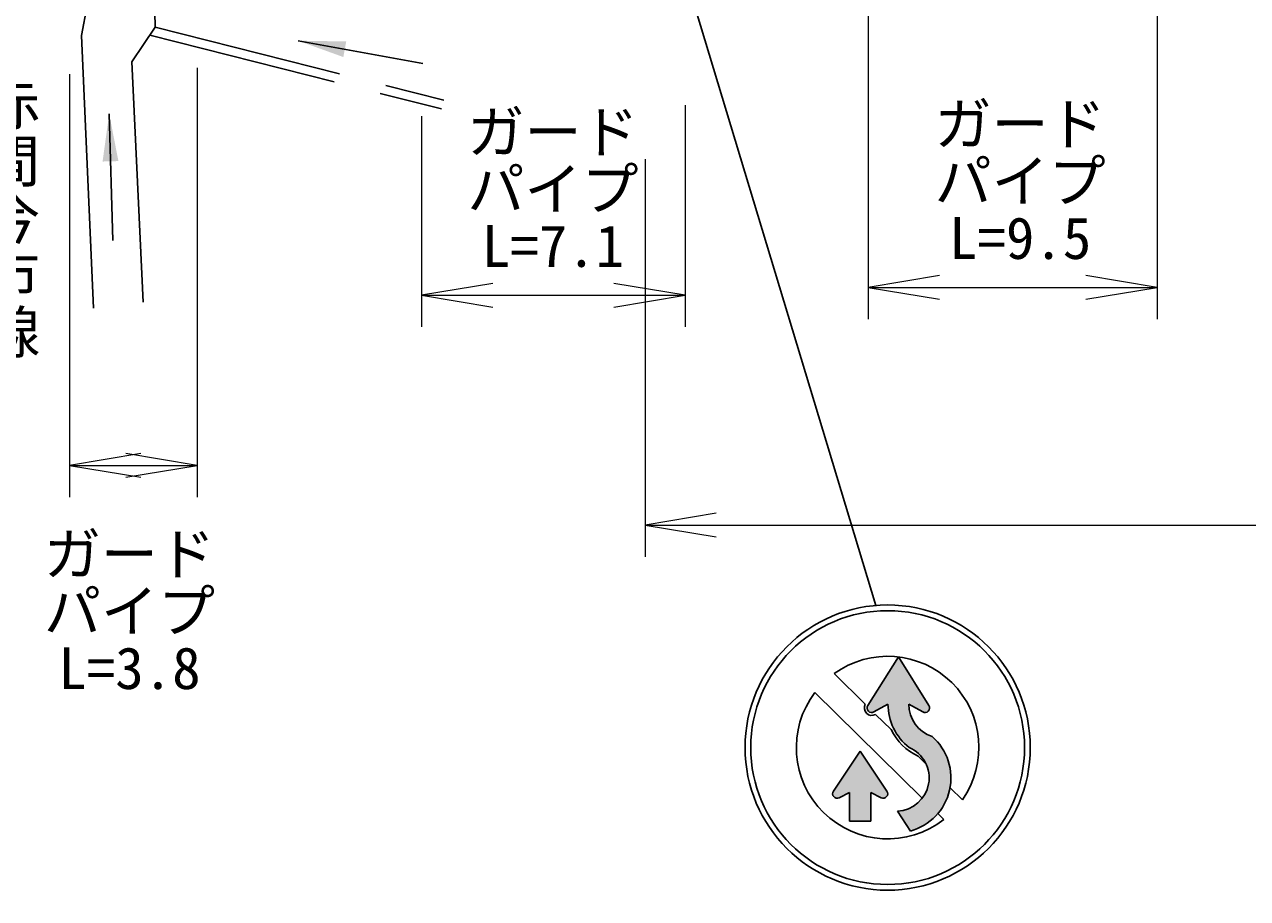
# Model space of a CAD drawing. Units: millimetres, scale not verified. Extents: x -55602354 to 84056675, y -218924267 to 380000.
# Drawn here: x 352990 to 391582, y 222287 to 249868 of the extents above; entities that cross this region are included whole.
import ezdxf
from ezdxf.enums import TextEntityAlignment as Align

# ---------------------------------------------------------------- set-up
doc = ezdxf.new("R2010")
doc.units = ezdxf.units.MM
doc.header["$LTSCALE"] = 1000
doc.linetypes.add('DASHED', pattern=[7.5, 6, -1.5])
for name, color, linetype, lineweight in [('M-BGD', 7, 'Continuous', 25), ('M-BGD-EXST', 7, 'Continuous', 25), ('M-STR-HTXT', 7, 'Continuous', 13), ('M-STR-STR1', 1, 'Continuous', 25), ('M-STR-STRC', 7, 'Continuous', 25)]:
    doc.layers.add(name, color=color, linetype=linetype, lineweight=lineweight)
doc.layers.add('M-BMK-HTXT', color=7, linetype='Continuous')
doc.styles.add('@ＭＳ ゴシック', font='')
doc.styles.add('ＭＳ ゴシック', font='')
doc.styles.get('@ＭＳ ゴシック').set_extended_font_data('@MS Gothic')
doc.styles.get('ＭＳ ゴシック').set_extended_font_data('MS Gothic')

# ---------------------------------------------------------------- blocks, each defined once
blk = doc.blocks.new('open_arrow')
at = {"color": 0, "linetype": 'Continuous', "lineweight": -2}
blk.add_lwpolyline([(7.5, 1.25), (0, 0), (7.5, -1.25)], dxfattribs=at)
blk = doc.blocks.new('filled_arrow')
at = {"color": 0, "linetype": 'Continuous', "lineweight": -2}
blk.add_solid([(7.5, 1.25), (0, 0), (7.5, -1.25)], dxfattribs=at)

msp = doc.modelspace()

# ---------------------------------------------------------------- hatches: boundary and pattern name
at = {"layer": 'M-STR-STRC'}
for points in [[(-55594916, -215317041, 1), (-55594610, -215317070, 1), (-55594305, -215317098, 1), (-55580797, -215307366, 0.41421), (-55580889, -215307431, 0.41421), (-55580745, -215307064, 0.41421), (-55580837, -215307129, 0.41421), (-55580692, -215306761, 0.41421), (-55580785, -215306827, 0.41421), (-55566345, -215305448, 1), (-55566384, -215305752, 1), (-55566423, -215306056, 1), (-55597548, -215332337, 0.41421), (-55597635, -215332409, 0.41421), (-55597517, -215332032, 0.41421), (-55597604, -215332103, 0.41421), (-55597486, -215331727, 0.41421), (-55597573, -215331798, 0.41421), (-55585677, -215342470, 0.41421), (-55585743, -215342562, 0.41421), (-55585726, -215342167, 0.41421), (-55585792, -215342259, 0.41421), (-55585774, -215341865, 0.41421), (-55585841, -215341956, 0.41421), (-55571762, -215344566, 1), (-55571732, -215344261, 1), (-55571703, -215343956, 1), (-55559075, -215335789, 1), (-55559380, -215335758, 1), (-55559685, -215335727, 1), (-55555688, -215322973, 1), (-55555727, -215323277, 1), (-55555767, -215323581, 1), (-55393271, -215354691, 1), (-55393233, -215354387, 1), (-55393196, -215354083, 1), (-55410449, -215351682, 1), (-55410411, -215351378, 1), (-55410374, -215351073, 1), (-55407336, -215338454, 1), (-55407557, -215338427, 1), (-55407777, -215338399, 1), (-55271677, -215370690, 1), (-55271982, -215370659, 1), (-55272287, -215370628, 1), (-55266346, -215358322, 1), (-55266377, -215358627, 1), (-55266407, -215358932, 1), (-55289179, -215367259, 1), (-55289140, -215366955, 1), (-55289100, -215366651, 1), (571140, 349427, -0.39598), (571140, 349427), (571140, 348155), (571851, 348154), (573112, 350484, 0.38568), (573112, 350484)], [(380564, 229910), (381526, 228377), (381529, 228372), (381532, 228367), (381534, 228362), (381537, 228357), (381539, 228351), (381541, 228346), (381542, 228341), (381544, 228335), (381545, 228330), (381546, 228324), (381547, 228318), (381548, 228313), (381548, 228307), (381548, 228302), (381548, 228296), (381548, 228290), (381547, 228285), (381547, 228279), (381546, 228273), (381545, 228268), (381543, 228262), (381542, 228257), (381540, 228252), (381538, 228246), (381536, 228241), (381533, 228236), (381531, 228231), (381528, 228226), (381525, 228221), (381522, 228217), (381518, 228212), (381515, 228208), (381511, 228203), (381507, 228199), (381503, 228195), (381499, 228192), (381494, 228188), (381490, 228184), (381485, 228181), (381481, 228178), (381476, 228175), (381471, 228172), (381466, 228170), (381461, 228168), (381455, 228165), (381450, 228164), (381445, 228162), (381439, 228160), (381434, 228159), (381428, 228158), (381423, 228157), (381417, 228157), (381411, 228156), (381406, 228156), (381400, 228156), (381394, 228156), (381389, 228157), (381383, 228158), (381378, 228159), (381372, 228160), (381367, 228161), (381361, 228163), (381356, 228164), (381350, 228166), (381345, 228169), (381340, 228171), (381335, 228174), (381334, 228174), (380892, 228422), (380892, 228379), (380895, 228337), (380899, 228295), (380904, 228253), (380912, 228212), (380921, 228171), (380931, 228130), (380943, 228090), (380957, 228050), (380972, 228011), (380989, 227973), (381007, 227935), (381027, 227898), (381048, 227862), (381071, 227826), (381095, 227792), (381120, 227758), (381146, 227726), (381174, 227694), (381203, 227664), (381233, 227635), (381265, 227607), (381297, 227580), (381331, 227555), (381365, 227531), (381400, 227508), (381436, 227487), (381473, 227467), (381511, 227448), (381550, 227431), (381589, 227416), (381628, 227402), (381629, 227402), (381679, 227356), (381728, 227308), (381775, 227259), (381820, 227207), (381862, 227154), (381903, 227099), (381941, 227043), (381978, 226985), (382012, 226926), (382043, 226865), (382072, 226804), (382099, 226741), (382123, 226677), (382145, 226612), (382164, 226547), (382180, 226481), (382194, 226414), (382206, 226347), (382214, 226279), (382220, 226211), (382224, 226143), (382224, 226075), (382222, 226007), (382218, 225939), (382210, 225871), (382200, 225803), (382187, 225736), (382172, 225670), (382154, 225604), (382134, 225539), (382111, 225475), (382085, 225411), (382057, 225349), (382027, 225288), (381994, 225228), (381959, 225170), (381922, 225113), (381882, 225057), (381840, 225003), (381796, 224951), (381751, 224900), (381703, 224852), (381653, 224805), (381602, 224760), (381549, 224717), (381494, 224677), (381437, 224638), (381380, 224602), (381320, 224568), (381260, 224537), (381198, 224508), (381135, 224481), (381072, 224457), (381007, 224435), (380944, 224417), (380540, 225045), (380581, 225048), (380622, 225053), (380663, 225059), (380703, 225066), (380743, 225076), (380783, 225086), (380822, 225099), (380861, 225113), (380899, 225128), (380937, 225145), (380974, 225164), (381010, 225183), (381045, 225205), (381080, 225227), (381113, 225251), (381146, 225276), (381177, 225303), (381208, 225330), (381237, 225359), (381265, 225389), (381292, 225420), (381318, 225453), (381342, 225486), (381366, 225520), (381387, 225555), (381408, 225590), (381427, 225627), (381444, 225664), (381461, 225702), (381475, 225741), (381488, 225780), (381500, 225819), (381510, 225859), (381518, 225900), (381525, 225940), (381530, 225981), (381534, 226022), (381536, 226063), (381536, 226104), (381535, 226146), (381532, 226187), (381527, 226228), (381521, 226268), (381513, 226309), (381504, 226349), (381493, 226389), (381481, 226428), (381467, 226467), (381452, 226505), (381435, 226542), (381416, 226579), (381396, 226615), (381375, 226651), (381353, 226685), (381329, 226719), (381304, 226751), (381277, 226783), (381249, 226813), (381220, 226842), (381190, 226871), (381159, 226898), (381127, 226923), (381094, 226948), (381060, 226971), (381025, 226993), (380989, 227013), (380953, 227032), (380916, 227050), (380908, 227054), (380855, 227096), (380804, 227140), (380754, 227187), (380707, 227235), (380662, 227285), (380618, 227337), (380577, 227391), (380537, 227446), (380500, 227502), (380465, 227560), (380433, 227620), (380403, 227680), (380375, 227742), (380350, 227805), (380327, 227869), (380306, 227933), (380289, 227999), (380274, 228065), (380261, 228131), (380251, 228198), (380244, 228265), (380239, 228333), (380237, 228401), (380237, 228422), (379795, 228174), (379790, 228172), (379785, 228169), (379779, 228167), (379774, 228165), (379769, 228163), (379763, 228161), (379758, 228160), (379752, 228159), (379747, 228158), (379741, 228157), (379736, 228156), (379730, 228156), (379724, 228156), (379719, 228156), (379713, 228156), (379707, 228157), (379702, 228158), (379696, 228159), (379691, 228160), (379685, 228161), (379680, 228163), (379675, 228165), (379669, 228167), (379664, 228169), (379659, 228172), (379654, 228174), (379649, 228177), (379644, 228180), (379640, 228184), (379635, 228187), (379631, 228191), (379627, 228194), (379623, 228198), (379619, 228202), (379615, 228207), (379611, 228211), (379608, 228215), (379605, 228220), (379602, 228225), (379599, 228230), (379596, 228235), (379594, 228240), (379591, 228245), (379589, 228250), (379587, 228256), (379586, 228261), (379584, 228266), (379583, 228272), (379582, 228278), (379581, 228283), (379581, 228289), (379580, 228294), (379580, 228300), (379580, 228306), (379581, 228311), (379581, 228317), (379582, 228323), (379583, 228328), (379584, 228334), (379586, 228339), (379587, 228345), (379589, 228350), (379591, 228355), (379594, 228360), (379596, 228365), (379599, 228370), (379602, 228375), (379602, 228377)], [(378513, 225679), (379359, 226937), (380205, 225679), (380208, 225674), (380211, 225669), (380214, 225664), (380216, 225659), (380219, 225654), (380221, 225648), (380223, 225643), (380224, 225638), (380226, 225632), (380227, 225627), (380228, 225621), (380229, 225616), (380229, 225610), (380230, 225604), (380230, 225599), (380230, 225593), (380229, 225587), (380229, 225582), (380228, 225576), (380227, 225571), (380226, 225565), (380225, 225560), (380223, 225554), (380221, 225549), (380219, 225544), (380217, 225538), (380214, 225533), (380212, 225528), (380209, 225523), (380206, 225519), (380203, 225514), (380199, 225509), (380196, 225505), (380192, 225501), (380188, 225497), (380184, 225493), (380180, 225489), (380175, 225485), (380171, 225482), (380166, 225479), (380161, 225476), (380157, 225473), (380152, 225470), (380147, 225468), (380141, 225465), (380136, 225463), (380131, 225461), (380125, 225460), (380120, 225458), (380114, 225457), (380109, 225456), (380103, 225455), (380098, 225455), (380092, 225454), (380086, 225454), (380081, 225454), (380075, 225455), (380069, 225455), (380064, 225456), (380058, 225457), (380053, 225458), (380047, 225460), (380042, 225461), (380036, 225463), (380031, 225465), (380026, 225467), (380021, 225469), (379697, 225632), (379697, 224732), (379022, 224732), (379022, 225632), (378697, 225469), (378692, 225467), (378687, 225465), (378682, 225463), (378676, 225461), (378671, 225459), (378665, 225458), (378660, 225457), (378654, 225456), (378649, 225455), (378643, 225455), (378637, 225454), (378632, 225454), (378626, 225454), (378620, 225455), (378615, 225455), (378609, 225456), (378604, 225457), (378598, 225458), (378593, 225460), (378587, 225462), (378582, 225464), (378577, 225466), (378572, 225468), (378567, 225470), (378562, 225473), (378557, 225476), (378552, 225479), (378547, 225482), (378543, 225486), (378538, 225489), (378534, 225493), (378530, 225497), (378526, 225501), (378523, 225506), (378519, 225510), (378516, 225514), (378513, 225519), (378510, 225524), (378507, 225529), (378504, 225534), (378502, 225539), (378499, 225544), (378497, 225549), (378496, 225555), (378494, 225560), (378493, 225566), (378491, 225571), (378490, 225577), (378490, 225582), (378489, 225588), (378489, 225594), (378489, 225599), (378489, 225605), (378489, 225611), (378490, 225616), (378491, 225622), (378492, 225627), (378493, 225633), (378495, 225638), (378496, 225644), (378498, 225649), (378500, 225654), (378503, 225660), (378505, 225665), (378508, 225670), (378511, 225674)]]:
    msp.add_hatch(color=256, dxfattribs=at).paths.add_polyline_path(points)

# ---------------------------------------------------------------- linework, layer by layer
at = {"layer": 'M-BGD'}
for p, q in [((354972, 250467), (354785, 249521)), ((356374, 248692), (357117, 249780)), ((354785, 249521), (355165, 240918)), ((356737, 241108), (356374, 248692))]:
    msp.add_line(p, q, dxfattribs=at)
at = {"layer": 'M-BGD', "linetype": 'DASHED'}
for p, q in [((357117, 249780), (366222, 247483)), ((356943, 249525), (366150, 247201))]:
    msp.add_line(p, q, dxfattribs=at)
at = {"layer": 'M-BGD-EXST'}
for p, q in [((361622, 249356), (365557, 248633)), ((355663, 247049), (355777, 243051))]:
    msp.add_line(p, q, dxfattribs=at)
at = {"layer": 'M-STR-HTXT'}
for p, q in [((379609, 252106), (379609, 240572)), ((388733, 251817), (388733, 240572)), ((354409, 248300), (354409, 234954)), ((358443, 248496), (358443, 234954)), ((373834, 247320), (373834, 240322)), ((365518, 246974), (365518, 240322)), ((372570, 245618), (372570, 233071)), ((365518, 241322), (373834, 241322)), ((379609, 241572), (388733, 241572)), ((354409, 235954), (358443, 235954)), ((372570, 234071), (442989, 234071))]:
    msp.add_line(p, q, dxfattribs=at)
at = {"layer": 'M-STR-STR1'}
msp.add_line((356081, 285889), (357117, 249780), dxfattribs=at)
at = {"layer": 'M-STR-STRC'}
for p, q in [((368998, 267429), (379853, 231534)), ((379602, 228377), (380564, 229910)), ((381526, 228377), (380564, 229910)), ((378539, 229384), (379521, 228417)), ((377932, 228791), (381319, 225454)), ((379795, 228174), (380237, 228422)), ((379844, 228099), (380334, 227617)), ((381334, 228174), (380892, 228422)), ((378513, 225679), (379359, 226937)), ((380205, 225679), (379359, 226937)), ((381184, 226779), (381443, 226523)), ((382196, 225782), (382585, 225399)), ((378697, 225469), (379022, 225632)), ((379022, 224732), (379022, 225632)), ((380021, 225469), (379697, 225632)), ((379697, 224732), (379697, 225632)), ((380540, 225045), (380944, 224417)), ((379022, 224732), (379697, 224732)), ((381812, 224969), (382002, 224782))]:
    msp.add_line(p, q, dxfattribs=at)
for radius in [4500, 4320]:
    msp.add_circle((380226, 227050), radius, dxfattribs=at)
for centre, radius, start, end in [((380226, 227050), 2880, 325.0148, 125.8468), ((380226, 227050), 2880, 142.7921, 308.0695), ((379724, 228300), 234, 150.1221, 300.7394), ((379724, 228300), 144, 147.8984, 299.2433), ((381961, 228418), 1724, 179.8796, 232.342), ((381961, 228418), 1069, 179.8796, 251.9158), ((381404, 228300), 144, 240.7567, 32.1016), ((381961, 228418), 1814, 206.2323, 244.6292), ((380487, 226093), 1737, 285.25, 48.9104), ((380487, 226093), 1049, 272.8881, 66.3685), ((378633, 225598), 144, 146.0826, 296.565), ((380086, 225598), 144, 243.4349, 33.9174)]:
    msp.add_arc(centre, radius, start, end, dxfattribs=at)

# ---------------------------------------------------------------- block references
at = {"layer": 'M-BGD-EXST', "xscale": 200, "yscale": 200}
for p, rotation in [((361622, 249356), 349.6), ((355663, 247049), 271.6)]:
    msp.add_blockref('filled_arrow', p, dxfattribs=dict(at, rotation=rotation))
at = {"layer": 'M-STR-HTXT', "xscale": 300, "yscale": 300}
for p in [(365518, 241322), (379609, 241572), (354409, 235954), (372570, 234071)]:
    msp.add_blockref('open_arrow', p, dxfattribs=at)
at = {"layer": 'M-STR-HTXT', "xscale": 300, "yscale": 300, "rotation": 180}
for p in [(373834, 241322), (388733, 241572), (358443, 235954)]:
    msp.add_blockref('open_arrow', p, dxfattribs=at)

# ---------------------------------------------------------------- texts
at = {"layer": 'M-BMK-HTXT', "style": '@ＭＳ ゴシック'}
msp.add_text('赤間今市線', height=1320, rotation=270, dxfattribs=at).set_placement((351503, 248280), align=Align.BOTTOM_LEFT)
at = {"layer": 'M-STR-HTXT', "style": 'ＭＳ ゴシック'}
for s, p in [('ガード', (384407, 245672)), ('ガード', (369666, 245422)), ('パイプ', (369666, 243622)), ('パイプ', (384407, 243872)), ('L=7.1', (369666, 241822)), ('L=9.5', (384407, 242072)), ('ガード', (356304, 232102)), ('パイプ', (356304, 230302)), ('L=3.8', (356304, 228502))]:
    msp.add_text(s, height=1320, dxfattribs=at).set_placement(p, align=Align.BOTTOM_CENTER)

doc.saveas('drawing.dxf')
